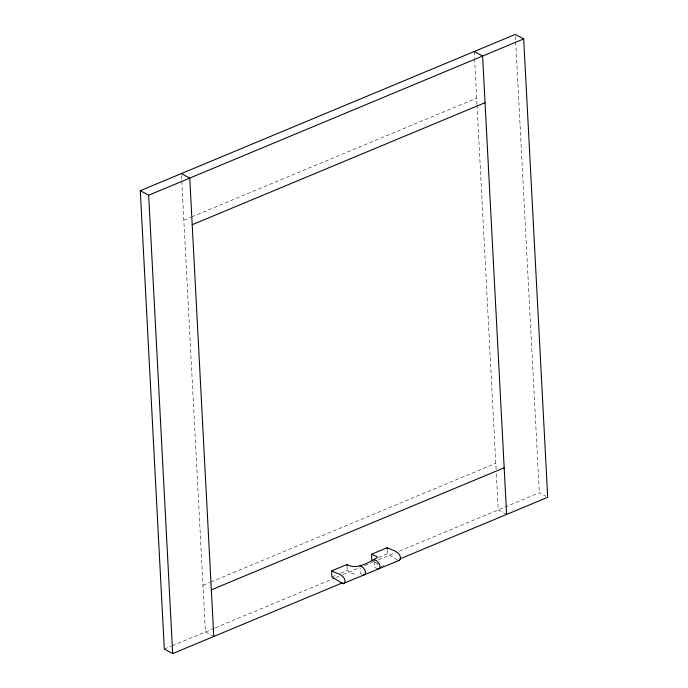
<?xml version="1.0" encoding="UTF-8"?>
<svg xmlns="http://www.w3.org/2000/svg" width="688" height="688" viewBox="0 0 688 688"><rect width="100%" height="100%" fill="white"/><g stroke="black" fill="none" stroke-linecap="round" stroke-linejoin="round"><path stroke-width="0.52" stroke-dasharray="3.44 2.58" d="M183.825 220.203L190.748 217.313M191.737 216.901L476.664 98.152M202.96 585.325L209.883 582.435M210.872 582.022L495.799 463.273M378.641 557.4L387.404 553.754L398.318 560.505M331.891 576.931L336.699 574.927M340.534 573.328L347.259 570.524L352.05 573.586L354.526 573.964M164.312 649.076L171.157 646.221M172.138 645.808L214.303 628.239M215.292 627.826L335.004 577.937M335.993 577.524L338.96 576.286M342.916 574.635L359.738 567.626M364.683 565.562L372.595 562.268M378.538 559.791L395.351 552.782M399.315 551.131L539.332 492.771L545.851 496.297M380.971 566.792L383.947 565.553M506.617 514.426L498.241 509.903L496.297 472.811M377.772 569.071L374.822 567.48L374.539 562.01M361.871 574.325L360.392 573.525L360.108 568.056M213.779 636.477L205.402 631.945L181.77 180.996M374.22 561.795L377.42 563.868L377.557 565.123M515.424 36.55L515.647 40.841M515.708 41.916L539.332 492.771M474.221 51.523L474.557 57.964M474.608 58.944L476.999 104.576M477.033 105.152L496.246 471.753M387.181 549.523L387.404 553.754M377.437 562.818L377.54 564.814M347.044 566.301L347.259 570.524M181.494 175.698L181.709 179.929"/><path stroke-width="1.03" d="M371.511 554.253L377.041 556.644L377.17 557.624C368.57 562.474 356.874 570.309 346.95 564.538L331.573 570.945L331.891 576.931L342.796 583.682L398.902 560.514L400.425 559.327C401.405 551.888 392.074 550.099 387.086 547.76L371.511 554.253L371.83 560.238L373.429 561.279M343.389 583.691L344.912 582.504C345.866 574.97 336.595 573.508 331.573 570.945M342.392 582.874L172.688 653.6L164.312 649.076L140.292 190.696L515.312 34.4L523.688 38.924L547.708 497.304L399.771 558.957M140.292 190.696L148.668 195.229L523.688 38.924M192.201 224.727L485.04 102.675M211.336 589.848L504.175 467.797M398.318 560.505L398.902 560.514M377.815 569.096L379.931 567.918C380.533 564.289 377.832 560.832 374.453 559.748L374.47 560.109M363.35 575.125L365.457 573.947C366.068 570.318 363.359 566.86 359.987 565.777M474.221 51.523L482.598 56.055L506.617 514.426M181.383 173.574L189.759 178.097L213.779 636.477M387.086 547.76L387.146 548.766M346.95 564.538L347.001 565.536M148.668 195.229L172.688 653.6"/></g></svg>
